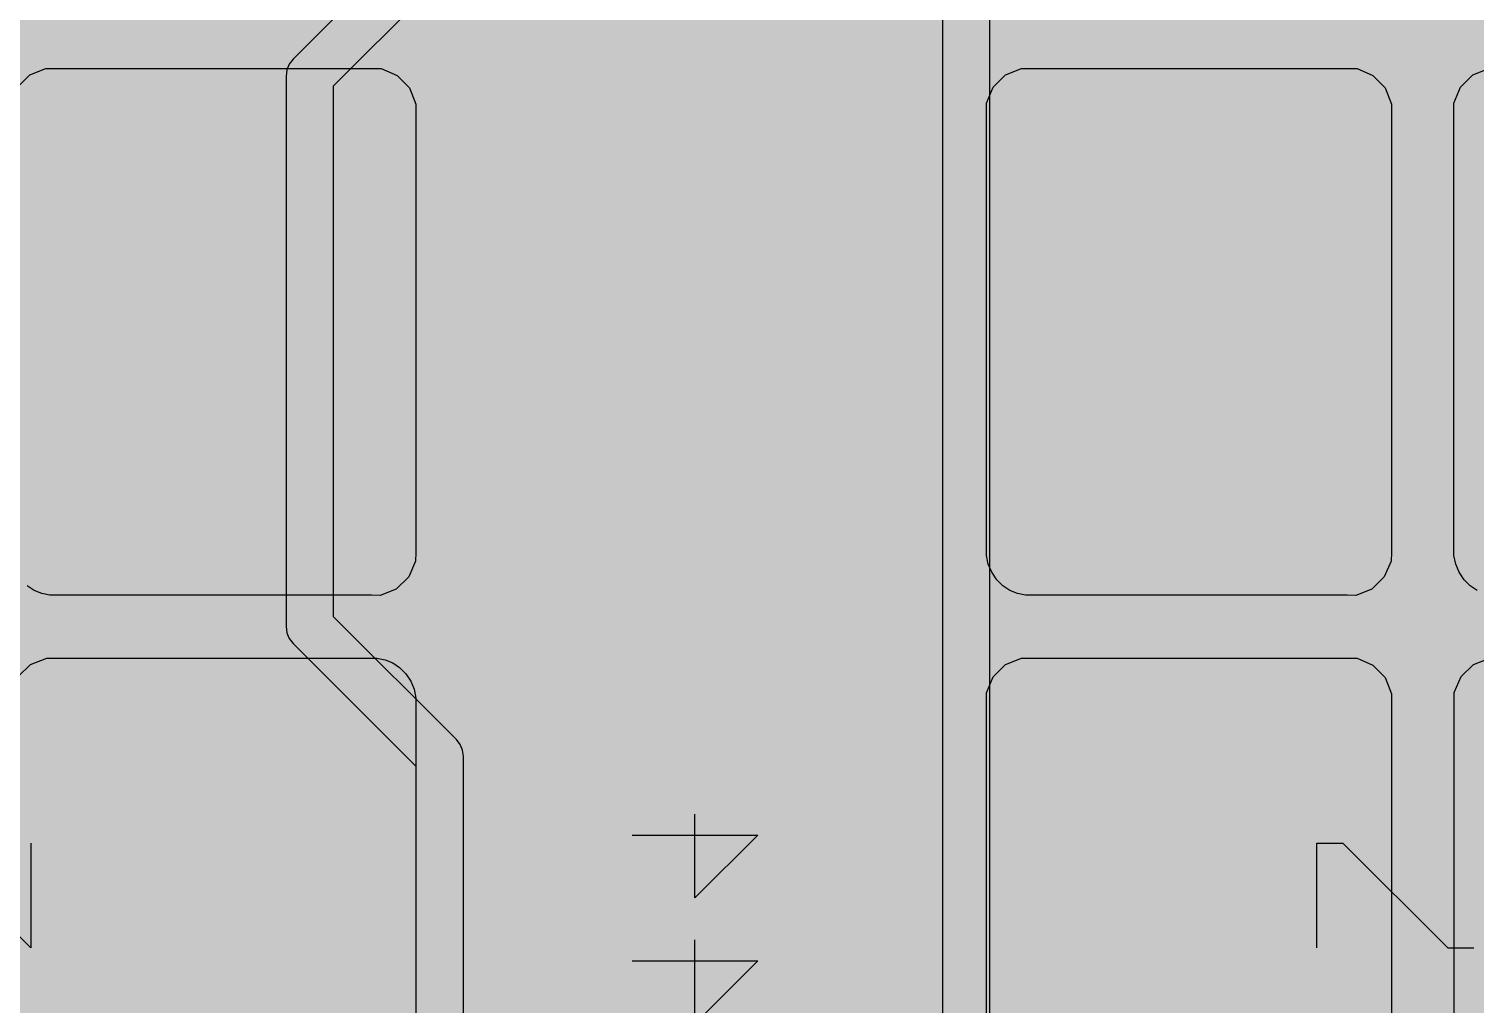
# Model space of a CAD drawing. Header units: millimetres. Extents: x 0.11 to 5.67, y 0.55 to 4.24.
# Drawn here: x 1.4985 to 1.8607, y 3.4518 to 3.6959 of the extents above; entities that cross this region are included whole.
import ezdxf

# ---------------------------------------------------------------- set-up
doc = ezdxf.new("R2010")
doc.units = ezdxf.units.MM
doc.header["$MEASUREMENT"] = 0
for name, color, linetype in [('BottomLayer', 5, 'Continuous'), ('BottomOverlay', 54, 'Continuous'), ('BottomPaste', 16, 'Continuous'), ('BottomSolder', 6, 'Continuous'), ('InternalPlane1', 76, 'Continuous'), ('InternalPlane2', 16, 'Continuous'), ('Mechanical1', 6, 'Continuous'), ('Mechanical3', 76, 'Continuous'), ('MultiLayer', 9, 'Continuous'), ('TopLayer', 1, 'Continuous'), ('TopPaste', 8, 'Continuous'), ('TopSolder', 216, 'Continuous'), ('ViaHoleLayer', 16, 'Continuous')]:
    doc.layers.add(name, color=color, linetype=linetype)

# ---------------------------------------------------------------- blocks, each defined once
blk = doc.blocks.new('D_PAK_TO_252AA__49')
at = {"layer": 'Mechanical1', "const_width": 0.00197}
blk.add_lwpolyline([(-0.23031, 0.1437), (0.23031, 0.1437)], dxfattribs=at)
at = {"layer": 'Mechanical3'}
for p, q in [((-0.00168, 0.02656), (0.02456, 0.02656)), ((0.02456, 0.02656), (0.02456, 0.02)), ((0.02456, 0.02), (-0.00168, -0.00624)), ((-0.00168, -0.00624), (-0.00168, -0.0128))]:
    blk.add_line(p, q, dxfattribs=at)
at = {"layer": 'TopLayer', "const_width": 0.01093}
blk.add_lwpolyline([(0.20212, 0.09833, 1), (0.21304, 0.09833, 1)], format="xyb", close=True, dxfattribs=at)
at = {"layer": 'TopLayer'}
for points in [[(-0.0501, -0.10925), (0.20758, -0.10925), (-0.0501, 0.10925), (0.20758, 0.10925)], [(-0.06102, -0.09833), (0.2185, -0.09833), (-0.06102, 0.09833), (0.2185, 0.09833)]]:
    blk.add_solid(points, dxfattribs=at)
at = {"layer": 'TopPaste'}
for p, q in [((-0.04993, 0.10925), (0.06, 0.10925)), ((0.06, 0.10925), (0.06216, 0.10925)), ((0.06216, 0.10925), (0.06615, 0.1076)), ((0.09232, 0.10797), (0.09438, 0.10882)), ((0.09438, 0.10882), (0.09656, 0.10925)), ((0.09656, 0.10925), (0.09767, 0.10925)), ((0.09767, 0.10925), (0.09767, 0.10925)), ((0.09767, 0.10925), (0.2076, 0.10925)), ((0.2076, 0.10925), (0.20976, 0.10925)), ((0.20976, 0.10925), (0.21375, 0.1076)), ((0.06615, 0.1076), (0.06921, 0.10454)), ((0.08778, 0.10347), (0.08895, 0.1052)), ((0.08895, 0.1052), (0.08968, 0.10594)), ((0.08968, 0.10594), (0.08969, 0.10594)), ((0.08969, 0.10594), (0.09047, 0.10673)), ((0.09047, 0.10673), (0.09232, 0.10797)), ((0.21375, 0.1076), (0.21681, 0.10454)), ((0.06921, 0.10454), (0.07086, 0.10055)), ((0.08658, 0.09948), (0.08698, 0.10153)), ((0.08698, 0.10153), (0.08778, 0.10347)), ((0.21681, 0.10454), (0.21846, 0.10055)), ((0.07086, 0.10055), (0.07086, 0.09839)), ((0.07086, 0.09839), (0.07086, 0.09839)), ((0.07086, 0.09839), (0.07086, 0.01866)), ((0.08657, 0.01898), (0.08658, 0.09844)), ((0.08658, 0.09844), (0.08658, 0.09948)), ((0.21846, 0.10055), (0.21846, 0.09839)), ((0.21846, 0.09839), (0.21847, 0.09839)), ((0.21847, 0.09839), (0.21847, 0.01866)), ((0.07086, 0.01866), (0.07083, 0.01648)), ((0.08654, 0.0168), (0.08657, 0.01898)), ((0.08657, 0.01898), (0.08657, 0.01898)), ((0.21847, 0.01866), (0.21843, 0.01648)), ((0.07083, 0.01648), (0.06911, 0.01249)), ((0.08814, 0.01276), (0.08654, 0.0168)), ((0.21843, 0.01648), (0.21671, 0.01249)), ((0.06911, 0.01249), (0.06598, 0.00945)), ((0.09116, 0.00964), (0.08814, 0.01276)), ((0.21671, 0.01249), (0.21359, 0.00945)), ((0.05976, 0.00788), (-0.05028, 0.00788)), ((0.06194, 0.00784), (0.05976, 0.00788)), ((0.05976, 0.00788), (0.05976, 0.00788)), ((0.06598, 0.00945), (0.06194, 0.00784)), ((0.09515, 0.00791), (0.09116, 0.00964)), ((0.09732, 0.00788), (0.09515, 0.00791)), ((0.20736, 0.00788), (0.09732, 0.00788)), ((0.20954, 0.00784), (0.20736, 0.00788)), ((0.20736, 0.00788), (0.20736, 0.00788)), ((0.21359, 0.00945), (0.20954, 0.00784)), ((-0.04996, -0.00784), (0.06008, -0.00784)), ((0.06008, -0.00784), (0.06225, -0.00787)), ((0.06225, -0.00787), (0.06624, -0.0096)), ((0.06624, -0.0096), (0.06926, -0.01272)), ((0.08969, -0.01111), (0.09047, -0.01033)), ((0.09047, -0.01033), (0.09232, -0.00909)), ((0.09232, -0.00909), (0.09438, -0.00824)), ((0.09438, -0.00824), (0.09656, -0.00781)), ((0.09656, -0.00781), (0.09767, -0.00781)), ((0.09767, -0.00781), (0.09767, -0.0078)), ((0.09767, -0.0078), (0.2076, -0.0078)), ((0.2076, -0.0078), (0.20976, -0.0078)), ((0.20976, -0.0078), (0.21375, -0.00946)), ((0.21375, -0.00946), (0.21681, -0.01251)), ((0.06926, -0.01272), (0.07086, -0.01676)), ((0.08778, -0.01359), (0.08895, -0.01185)), ((0.08895, -0.01185), (0.08968, -0.01111)), ((0.08968, -0.01111), (0.08969, -0.01111)), ((0.21681, -0.01251), (0.21846, -0.01651))]:
    blk.add_line(p, q, dxfattribs=at)
at = {"layer": 'TopSolder', "const_width": 0.01289}
blk.add_lwpolyline([(0.20113, 0.09833, 1), (0.21403, 0.09833, 1)], format="xyb", close=True, dxfattribs=at)
at = {"layer": 'TopSolder'}
for points in [[(-0.0501, -0.11122), (0.20758, -0.11122), (-0.0501, 0.11122), (0.20758, 0.11122)], [(-0.06299, -0.09833), (0.22047, -0.09833), (-0.06299, 0.09833), (0.22047, 0.09833)]]:
    blk.add_solid(points, dxfattribs=at)
blk = doc.blocks.new('D_PAK_TO_252AA__54')
at = {"layer": 'Mechanical1', "const_width": 0.00197}
blk.add_lwpolyline([(-0.23031, -0.1437), (0.23031, -0.1437)], dxfattribs=at)
at = {"layer": 'Mechanical3'}
for p, q in [((-0.00168, -0.0128), (0.02456, 0.01344)), ((0.02456, -0.0128), (-0.00168, -0.0128))]:
    blk.add_line(p, q, dxfattribs=at)
at = {"layer": 'TopLayer', "const_width": 0.01093}
blk.add_lwpolyline([(0.20212, -0.09833, 1), (0.21304, -0.09833, 1)], format="xyb", close=True, dxfattribs=at)
at = {"layer": 'TopLayer'}
for points in [[(-0.0501, -0.10925), (0.20758, -0.10925), (-0.0501, 0.10925), (0.20758, 0.10925)], [(-0.06102, -0.09833), (0.2185, -0.09833), (-0.06102, 0.09833), (0.2185, 0.09833)]]:
    blk.add_solid(points, dxfattribs=at)
at = {"layer": 'TopPaste'}
for p, q in [((0.06624, -0.0096), (0.06926, -0.01272)), ((0.21375, -0.00946), (0.21681, -0.01251)), ((0.06926, -0.01272), (0.07086, -0.01676)), ((0.08698, -0.01552), (0.08778, -0.01359)), ((0.08778, -0.01359), (0.08895, -0.01185)), ((0.21681, -0.01251), (0.21846, -0.01651)), ((0.07086, -0.01676), (0.07083, -0.01894)), ((0.08658, -0.01757), (0.08698, -0.01552)), ((0.08658, -0.01862), (0.08658, -0.01757)), ((0.21846, -0.01651), (0.21846, -0.01867)), ((0.07083, -0.01894), (0.07083, -0.01894)), ((0.07083, -0.01894), (0.07083, -0.0984)), ((0.08657, -0.09808), (0.08658, -0.01862)), ((0.21846, -0.01867), (0.21847, -0.01867)), ((0.21847, -0.01867), (0.21847, -0.09839)), ((0.07083, -0.09944), (0.07042, -0.10149)), ((0.07083, -0.0984), (0.07083, -0.09944)), ((0.08654, -0.10025), (0.08657, -0.09808)), ((0.08814, -0.1043), (0.08654, -0.10025)), ((0.08657, -0.09808), (0.08657, -0.09808)), ((0.21843, -0.10057), (0.21671, -0.10457)), ((0.21847, -0.09839), (0.21843, -0.10057)), ((0.06962, -0.10343), (0.06846, -0.10516)), ((0.07042, -0.10149), (0.06962, -0.10343)), ((0.09116, -0.10742), (0.08814, -0.1043)), ((0.21671, -0.10457), (0.21359, -0.10761)), ((0.06508, -0.10793), (0.06303, -0.10878)), ((0.06693, -0.10669), (0.06508, -0.10793)), ((0.06772, -0.10591), (0.06693, -0.10669)), ((0.06846, -0.10516), (0.06772, -0.1059)), ((0.06772, -0.1059), (0.06772, -0.10591)), ((0.09515, -0.10915), (0.09116, -0.10742)), ((0.21359, -0.10761), (0.20954, -0.10921)), ((0.05973, -0.10921), (-0.0502, -0.10921)), ((0.06085, -0.10921), (0.05973, -0.10921)), ((0.05973, -0.10921), (0.05973, -0.10921)), ((0.06303, -0.10878), (0.06085, -0.10921)), ((0.09732, -0.10918), (0.09515, -0.10915)), ((0.20736, -0.10918), (0.09732, -0.10918)), ((0.20954, -0.10921), (0.20736, -0.10918)), ((0.20736, -0.10918), (0.20736, -0.10918))]:
    blk.add_line(p, q, dxfattribs=at)
at = {"layer": 'TopSolder', "const_width": 0.01289}
blk.add_lwpolyline([(0.20113, -0.09833, 1), (0.21403, -0.09833, 1)], format="xyb", close=True, dxfattribs=at)
at = {"layer": 'TopSolder'}
for points in [[(-0.0501, -0.11122), (0.20758, -0.11122), (-0.0501, 0.11122), (0.20758, 0.11122)], [(-0.06299, -0.09833), (0.22047, -0.09833), (-0.06299, 0.09833), (0.22047, 0.09833)]]:
    blk.add_solid(points, dxfattribs=at)
blk = doc.blocks.new('R2512_B_132')
at = {"layer": 'BottomLayer'}
for points in [[(-0.14075, -0.06594), (-0.06988, -0.06594), (-0.14075, 0.06791), (-0.06988, 0.06791)], [(0.06398, -0.06594), (0.13484, -0.06594), (0.06398, 0.06791), (0.13484, 0.06791)]]:
    blk.add_solid(points, dxfattribs=at)
at = {"layer": 'BottomOverlay', "const_width": 0.00787}
for points in [[(-0.15256, 0.07972), (0.14665, 0.07972)], [(0.14665, 0.07972), (0.14665, -0.07776)], [(-0.15256, -0.07776), (0.14665, -0.07776)]]:
    blk.add_lwpolyline(points, dxfattribs=at)
at = {"layer": 'BottomOverlay', "const_width": 0.00394}
for points in [[(0.14469, 0.07972, 1), (0.14862, 0.07972, 1)], [(0.14469, 0.07972, 1), (0.14862, 0.07972, 1)], [(0.14469, -0.07776, 1), (0.14862, -0.07776, 1)], [(0.14469, -0.07776, 1), (0.14862, -0.07776, 1)]]:
    blk.add_lwpolyline(points, format="xyb", close=True, dxfattribs=at)
at = {"layer": 'BottomPaste'}
for points in [[(-0.14075, -0.06594), (-0.06988, -0.06594), (-0.14075, 0.06791), (-0.06988, 0.06791)], [(0.06398, -0.06594), (0.13484, -0.06594), (0.06398, 0.06791), (0.13484, 0.06791)]]:
    blk.add_solid(points, dxfattribs=at)
at = {"layer": 'BottomSolder'}
for points in [[(-0.14272, -0.06791), (-0.06791, -0.06791), (-0.14272, 0.06988), (-0.06791, 0.06988)], [(0.06201, -0.06791), (0.13681, -0.06791), (0.06201, 0.06988), (0.13681, 0.06988)]]:
    blk.add_solid(points, dxfattribs=at)
at = {"layer": 'Mechanical3'}
for p, q in [((-0.08761, 0.00984), (-0.08761, -0.02164)), ((-0.05613, 0.00984), (-0.05613, -0.02164)), ((-0.08761, -0.02164), (-0.10336, -0.0059)), ((-0.10336, -0.0059), (-0.08237, -0.0059)), ((-0.05613, -0.02164), (-0.07187, -0.0059)), ((-0.07187, -0.0059), (-0.05088, -0.0059))]:
    blk.add_line(p, q, dxfattribs=at)

msp = doc.modelspace()

# ---------------------------------------------------------------- linework, layer by layer
at = {"layer": 'BottomLayer', "const_width": 0.00787}
for points in [[(1.53668, 3.65618), (1.5374, 3.72067)], [(1.55427, 3.64464), (1.55512, 3.72047)], [(1.76772, 3.5689), (1.76772, 3.70866)], [(1.78543, 3.65237), (1.78543, 3.70866)], [(1.43504, 3.69979), (1.53717, 3.69979)], [(1.55489, 3.69979), (1.76772, 3.69979)], [(1.78543, 3.69979), (1.89924, 3.69979)], [(1.43504, 3.69192), (1.53708, 3.69192)], [(1.5548, 3.69192), (1.76772, 3.69192)], [(1.78543, 3.69192), (1.89915, 3.69192)], [(1.43504, 3.68405), (1.53699, 3.68405)], [(1.55471, 3.68405), (1.76772, 3.68405)], [(1.78543, 3.68405), (1.89907, 3.68405)], [(1.43504, 3.67617), (1.53691, 3.67617)], [(1.55462, 3.67617), (1.76772, 3.67617)], [(1.78543, 3.67617), (1.89898, 3.67617)], [(1.43504, 3.6683), (1.53682, 3.6683)], [(1.55454, 3.6683), (1.76772, 3.6683)], [(1.78543, 3.6683), (1.89889, 3.6683)], [(1.43504, 3.66042), (1.53673, 3.66042)], [(1.55445, 3.66042), (1.76772, 3.66042)], [(1.78543, 3.66042), (1.8988, 3.66042)], [(1.50007, 3.65255), (1.51902, 3.65255)], [(1.55436, 3.65255), (1.76772, 3.65255)], [(1.8145, 3.65255), (1.83392, 3.65255)], [(1.86273, 3.65255), (1.88018, 3.65255)], [(1.50799, 3.64468), (1.51111, 3.64468)], [(1.55427, 3.64468), (1.76772, 3.64468)], [(1.82197, 3.64468), (1.82645, 3.64468)], [(1.55758, 3.6368), (1.76772, 3.6368)], [(1.55819, 3.62893), (1.76772, 3.62893)], [(1.5563, 3.62105), (1.76772, 3.62105)], [(1.55348, 3.57396), (1.55396, 3.61669)], [(1.55392, 3.61318), (1.76772, 3.61318)], [(1.55383, 3.60531), (1.76772, 3.60531)], [(1.55374, 3.59743), (1.76772, 3.59743)], [(1.55366, 3.58956), (1.76772, 3.58956)], [(1.55357, 3.58168), (1.76772, 3.58168)], [(1.55359, 3.57381), (1.76772, 3.57381)], [(1.71358, 3.51476), (1.76772, 3.5689)], [(1.55733, 3.56594), (1.76476, 3.56594)], [(1.55825, 3.55806), (1.75688, 3.55806)], [(1.55668, 3.55019), (1.74901, 3.55019)], [(1.72611, 3.50224), (1.7757, 3.55183)], [(1.50577, 3.54231), (1.51332, 3.54231)], [(1.5534, 3.54404), (1.58268, 3.51476)], [(1.55513, 3.54231), (1.74113, 3.54231)], [(1.76619, 3.54231), (1.78118, 3.54231)], [(1.81902, 3.54231), (1.82941, 3.54231)], [(1.49342, 3.53444), (1.52568, 3.53444)], [(1.54087, 3.53151), (1.57015, 3.50224)], [(1.563, 3.53444), (1.73326, 3.53444)], [(1.75831, 3.53444), (1.79515, 3.53444)], [(1.80505, 3.53444), (1.84338, 3.53444)], [(1.85328, 3.53444), (1.88964, 3.53444)], [(1.40398, 3.52657), (1.54582, 3.52657)], [(1.57087, 3.52657), (1.72538, 3.52657)], [(1.75044, 3.52657), (1.91984, 3.52657)], [(1.39611, 3.51869), (1.55369, 3.51869)], [(1.57875, 3.51869), (1.71751, 3.51869)], [(1.74257, 3.51869), (1.92771, 3.51869)], [(1.58268, 3.51476), (1.71358, 3.51476)], [(1.50278, 3.51082), (1.51632, 3.51082)], [(1.54904, 3.51082), (1.56157, 3.51082)], [(1.73469, 3.51082), (1.78316, 3.51082)], [(1.81703, 3.51082), (1.83139, 3.51082)], [(1.55538, 3.50294), (1.56944, 3.50294)], [(1.72682, 3.50294), (1.77714, 3.50294)], [(1.55796, 3.49507), (1.77474, 3.49507)], [(1.57972, 3.48327), (1.5935, 3.49705)], [(1.58268, 3.49705), (1.71358, 3.49705)], [(1.59153, 3.49507), (1.74017, 3.49507)], [(1.5935, 3.49705), (1.71358, 3.49705)], [(1.71941, 3.49803), (1.7372, 3.49803)], [(1.7372, 3.49803), (1.75098, 3.48425)], [(1.55796, 3.4872), (1.7749, 3.4872)], [(1.58365, 3.4872), (1.74804, 3.4872)], [(1.75098, 3.42224), (1.75098, 3.48425)], [(1.57972, 3.39272), (1.57972, 3.48327)], [(1.55537, 3.47932), (1.77766, 3.47932)], [(1.57972, 3.47932), (1.75098, 3.47932)], [(1.82253, 3.47932), (1.82589, 3.47932)], [(1.50276, 3.47145), (1.51634, 3.47145)], [(1.54902, 3.47145), (1.78437, 3.47145)], [(1.57972, 3.47145), (1.75098, 3.47145)], [(1.81583, 3.47145), (1.8326, 3.47145)], [(1.86406, 3.47145), (1.87886, 3.47145)], [(0.72047, 3.46357), (2.58662, 3.46357)], [(1.57972, 3.46357), (1.75098, 3.46357)], [(0.72047, 3.4557), (2.58723, 3.4557)], [(1.57972, 3.4557), (1.75098, 3.4557)], [(0.72047, 3.44783), (2.58936, 3.44783)], [(1.57972, 3.44783), (1.75098, 3.44783)]]:
    msp.add_lwpolyline(points, dxfattribs=at)
at = {"layer": 'BottomLayer'}
for points, const_width in [([(1.5352, 3.69979, 1), (1.53914, 3.69979, 1)], 0.00394), ([(1.55292, 3.69979, 1), (1.55686, 3.69979, 1)], 0.00394), ([(1.76575, 3.69979, 1), (1.76968, 3.69979, 1)], 0.00394), ([(1.78346, 3.69979, 1), (1.7874, 3.69979, 1)], 0.00394), ([(1.53511, 3.69192, 1), (1.53905, 3.69192, 1)], 0.00394), ([(1.55283, 3.69192, 1), (1.55677, 3.69192, 1)], 0.00394), ([(1.76575, 3.69192, 1), (1.76968, 3.69192, 1)], 0.00394), ([(1.78346, 3.69192, 1), (1.7874, 3.69192, 1)], 0.00394), ([(1.53503, 3.68405, 1), (1.53896, 3.68405, 1)], 0.00394), ([(1.55274, 3.68405, 1), (1.55668, 3.68405, 1)], 0.00394), ([(1.76575, 3.68405, 1), (1.76968, 3.68405, 1)], 0.00394), ([(1.78346, 3.68405, 1), (1.7874, 3.68405, 1)], 0.00394), ([(1.53494, 3.67617, 1), (1.53887, 3.67617, 1)], 0.00394), ([(1.55265, 3.67617, 1), (1.55659, 3.67617, 1)], 0.00394), ([(1.76575, 3.67617, 1), (1.76968, 3.67617, 1)], 0.00394), ([(1.78346, 3.67617, 1), (1.7874, 3.67617, 1)], 0.00394), ([(1.53485, 3.6683, 1), (1.53879, 3.6683, 1)], 0.00394), ([(1.55257, 3.6683, 1), (1.5565, 3.6683, 1)], 0.00394), ([(1.76575, 3.6683, 1), (1.76968, 3.6683, 1)], 0.00394), ([(1.78346, 3.6683, 1), (1.7874, 3.6683, 1)], 0.00394), ([(1.53476, 3.66042, 1), (1.5387, 3.66042, 1)], 0.00394), ([(1.55248, 3.66042, 1), (1.55642, 3.66042, 1)], 0.00394), ([(1.76575, 3.66042, 1), (1.76968, 3.66042, 1)], 0.00394), ([(1.78346, 3.66042, 1), (1.7874, 3.66042, 1)], 0.00394), ([(1.53471, 3.65618, 1), (1.53865, 3.65618, 1)], 0.00394), ([(1.53471, 3.65618, 1), (1.53865, 3.65618, 1)], 0.00394), ([(1.4981, 3.65255, 1), (1.50204, 3.65255, 1)], 0.00394), ([(1.51706, 3.65255, 1), (1.52099, 3.65255, 1)], 0.00394), ([(1.55239, 3.65255, 1), (1.55633, 3.65255, 1)], 0.00394), ([(1.76575, 3.65255, 1), (1.76968, 3.65255, 1)], 0.00394), ([(1.78346, 3.65237, 1), (1.7874, 3.65237, 1)], 0.00394), ([(1.78346, 3.65237, 1), (1.7874, 3.65237, 1)], 0.00394), ([(1.81253, 3.65255, 1), (1.81647, 3.65255, 1)], 0.00394), ([(1.83196, 3.65255, 1), (1.83589, 3.65255, 1)], 0.00394), ([(1.86076, 3.65255, 1), (1.8647, 3.65255, 1)], 0.00394), ([(1.50602, 3.64468, 1), (1.50996, 3.64468, 1)], 0.00394), ([(1.50914, 3.64468, 1), (1.51308, 3.64468, 1)], 0.00394), ([(1.5523, 3.64468, 1), (1.55624, 3.64468, 1)], 0.00394), ([(1.5523, 3.64464, 1), (1.55624, 3.64464, 1)], 0.00394), ([(1.5523, 3.64464, 1), (1.55624, 3.64464, 1)], 0.00394), ([(1.76575, 3.64468, 1), (1.76968, 3.64468, 1)], 0.00394), ([(1.82001, 3.64468, 1), (1.82394, 3.64468, 1)], 0.00394), ([(1.82448, 3.64468, 1), (1.82842, 3.64468, 1)], 0.00394), ([(1.50758, 3.64185, 1), (1.51152, 3.64185, 1)], 0.00394), ([(1.50758, 3.64185, 1), (1.51152, 3.64185, 1)], 0.00394), ([(1.82224, 3.63996, 1), (1.82618, 3.63996, 1)], 0.00394), ([(1.82224, 3.63996, 1), (1.82618, 3.63996, 1)], 0.00394), ([(1.52677, 3.63091, 1), (1.53858, 3.63091, 1)], 0.01181), ([(1.55561, 3.6368, 1), (1.55955, 3.6368, 1)], 0.00394), ([(1.76575, 3.6368, 1), (1.76968, 3.6368, 1)], 0.00394), ([(1.79419, 3.6314, 1), (1.806, 3.6314, 1)], 0.01181), ([(1.84242, 3.6314, 1), (1.85423, 3.6314, 1)], 0.01181), ([(1.5563, 3.63091, 1), (1.56024, 3.63091, 1)], 0.00394), ([(1.5563, 3.63091, 1), (1.56024, 3.63091, 1)], 0.00394), ([(1.55622, 3.62893, 1), (1.56016, 3.62893, 1)], 0.00394), ([(1.76575, 3.62893, 1), (1.76968, 3.62893, 1)], 0.00394), ([(1.55433, 3.62105, 1), (1.55826, 3.62105, 1)], 0.00394), ([(1.76575, 3.62105, 1), (1.76968, 3.62105, 1)], 0.00394), ([(1.55199, 3.61669, 1), (1.55593, 3.61669, 1)], 0.00394), ([(1.55199, 3.61669, 1), (1.55593, 3.61669, 1)], 0.00394), ([(1.55195, 3.61318, 1), (1.55589, 3.61318, 1)], 0.00394), ([(1.76575, 3.61318, 1), (1.76968, 3.61318, 1)], 0.00394), ([(1.55186, 3.60531, 1), (1.5558, 3.60531, 1)], 0.00394), ([(1.61614, 3.58957, 1), (1.63583, 3.58957, 1)], 0.01969), ([(1.76575, 3.60531, 1), (1.76968, 3.60531, 1)], 0.00394), ([(1.55177, 3.59743, 1), (1.55571, 3.59743, 1)], 0.00394), ([(1.76575, 3.59743, 1), (1.76968, 3.59743, 1)], 0.00394), ([(1.55169, 3.58956, 1), (1.55562, 3.58956, 1)], 0.00394), ([(1.76575, 3.58956, 1), (1.76968, 3.58956, 1)], 0.00394), ([(1.66043, 3.5689, 1), (1.68012, 3.5689, 1)], 0.01969), ([(1.5516, 3.58168, 1), (1.55554, 3.58168, 1)], 0.00394), ([(1.76575, 3.58168, 1), (1.76968, 3.58168, 1)], 0.00394), ([(1.55151, 3.57396, 1), (1.55545, 3.57396, 1)], 0.00394), ([(1.55151, 3.57396, 1), (1.55545, 3.57396, 1)], 0.00394), ([(1.55162, 3.57381, 1), (1.55555, 3.57381, 1)], 0.00394), ([(1.76575, 3.57381, 1), (1.76968, 3.57381, 1)], 0.00394), ([(1.76575, 3.5689, 1), (1.76968, 3.5689, 1)], 0.00394), ([(1.76575, 3.5689, 1), (1.76968, 3.5689, 1)], 0.00394), ([(1.52677, 3.55906, 1), (1.53858, 3.55906, 1)], 0.01181), ([(1.55536, 3.56594, 1), (1.55929, 3.56594, 1)], 0.00394), ([(1.76279, 3.56594, 1), (1.76672, 3.56594, 1)], 0.00394), ([(1.79419, 3.55955, 1), (1.806, 3.55955, 1)], 0.01181), ([(1.84242, 3.55955, 1), (1.85423, 3.55955, 1)], 0.01181), ([(1.61614, 3.54626, 1), (1.63583, 3.54626, 1)], 0.01969), ([(1.55628, 3.55806, 1), (1.56022, 3.55806, 1)], 0.00394), ([(1.5563, 3.55906, 1), (1.56024, 3.55906, 1)], 0.00394), ([(1.5563, 3.55906, 1), (1.56024, 3.55906, 1)], 0.00394), ([(1.75491, 3.55806, 1), (1.75885, 3.55806, 1)], 0.00394), ([(1.55471, 3.55019, 1), (1.55865, 3.55019, 1)], 0.00394), ([(1.74704, 3.55019, 1), (1.75098, 3.55019, 1)], 0.00394), ([(1.77373, 3.55183, 1), (1.77767, 3.55183, 1)], 0.00394), ([(1.77373, 3.55183, 1), (1.77767, 3.55183, 1)], 0.00394), ([(1.82224, 3.55098, 1), (1.82618, 3.55098, 1)], 0.00394), ([(1.82224, 3.55098, 1), (1.82618, 3.55098, 1)], 0.00394), ([(1.50758, 3.54811, 1), (1.51152, 3.54811, 1)], 0.00394), ([(1.50758, 3.54811, 1), (1.51152, 3.54811, 1)], 0.00394), ([(1.5038, 3.54231, 1), (1.50774, 3.54231, 1)], 0.00394), ([(1.51135, 3.54231, 1), (1.51529, 3.54231, 1)], 0.00394), ([(1.55143, 3.54404, 1), (1.55537, 3.54404, 1)], 0.00394), ([(1.55143, 3.54404, 1), (1.55537, 3.54404, 1)], 0.00394), ([(1.55316, 3.54231, 1), (1.5571, 3.54231, 1)], 0.00394), ([(1.73916, 3.54231, 1), (1.7431, 3.54231, 1)], 0.00394), ([(1.76422, 3.54231, 1), (1.76816, 3.54231, 1)], 0.00394), ([(1.77921, 3.54231, 1), (1.78315, 3.54231, 1)], 0.00394), ([(1.81705, 3.54231, 1), (1.82099, 3.54231, 1)], 0.00394), ([(1.82744, 3.54231, 1), (1.83138, 3.54231, 1)], 0.00394), ([(1.52371, 3.53444, 1), (1.52765, 3.53444, 1)], 0.00394), ([(1.53671, 3.53418, 1), (1.54065, 3.53418, 1)], 0.00394), ([(1.53671, 3.53418, 1), (1.54065, 3.53418, 1)], 0.00394), ([(1.53671, 3.53418, 1), (1.54065, 3.53418, 1)], 0.00394), ([(1.5389, 3.53151, 1), (1.54284, 3.53151, 1)], 0.00394), ([(1.5389, 3.53151, 1), (1.54284, 3.53151, 1)], 0.00394), ([(1.5389, 3.53151, 1), (1.54284, 3.53151, 1)], 0.00394), ([(1.56103, 3.53444, 1), (1.56497, 3.53444, 1)], 0.00394), ([(1.73129, 3.53444, 1), (1.73523, 3.53444, 1)], 0.00394), ([(1.75635, 3.53444, 1), (1.76028, 3.53444, 1)], 0.00394), ([(1.79318, 3.53444, 1), (1.79712, 3.53444, 1)], 0.00394), ([(1.80308, 3.53444, 1), (1.80702, 3.53444, 1)], 0.00394), ([(1.84141, 3.53444, 1), (1.84535, 3.53444, 1)], 0.00394), ([(1.85131, 3.53444, 1), (1.85525, 3.53444, 1)], 0.00394), ([(1.54385, 3.52657, 1), (1.54779, 3.52657, 1)], 0.00394), ([(1.56891, 3.52657, 1), (1.57284, 3.52657, 1)], 0.00394), ([(1.72342, 3.52657, 1), (1.72735, 3.52657, 1)], 0.00394), ([(1.74847, 3.52657, 1), (1.75241, 3.52657, 1)], 0.00394), ([(1.55173, 3.51869, 1), (1.55566, 3.51869, 1)], 0.00394), ([(1.57678, 3.51869, 1), (1.58072, 3.51869, 1)], 0.00394), ([(1.71554, 3.51869, 1), (1.71948, 3.51869, 1)], 0.00394), ([(1.7406, 3.51869, 1), (1.74453, 3.51869, 1)], 0.00394), ([(1.58071, 3.51476, 1), (1.58465, 3.51476, 1)], 0.00394), ([(1.58071, 3.51476, 1), (1.58465, 3.51476, 1)], 0.00394), ([(1.71161, 3.51476, 1), (1.71555, 3.51476, 1)], 0.00394), ([(1.71161, 3.51476, 1), (1.71555, 3.51476, 1)], 0.00394), ([(1.50081, 3.51082, 1), (1.50475, 3.51082, 1)], 0.00394), ([(1.51435, 3.51082, 1), (1.51828, 3.51082, 1)], 0.00394), ([(1.54707, 3.51082, 1), (1.55101, 3.51082, 1)], 0.00394), ([(1.5596, 3.51082, 1), (1.56354, 3.51082, 1)], 0.00394), ([(1.73272, 3.51082, 1), (1.73666, 3.51082, 1)], 0.00394), ([(1.78119, 3.51082, 1), (1.78513, 3.51082, 1)], 0.00394), ([(1.81507, 3.51082, 1), (1.819, 3.51082, 1)], 0.00394), ([(1.82942, 3.51082, 1), (1.83336, 3.51082, 1)], 0.00394), ([(1.55342, 3.50294, 1), (1.55735, 3.50294, 1)], 0.00394), ([(1.56747, 3.50294, 1), (1.57141, 3.50294, 1)], 0.00394), ([(1.56818, 3.50224, 1), (1.57212, 3.50224, 1)], 0.00394), ([(1.56818, 3.50224, 1), (1.57212, 3.50224, 1)], 0.00394), ([(1.56818, 3.50224, 1), (1.57212, 3.50224, 1)], 0.00394), ([(1.72414, 3.50224, 1), (1.72808, 3.50224, 1)], 0.00394), ([(1.72414, 3.50224, 1), (1.72808, 3.50224, 1)], 0.00394), ([(1.72414, 3.50224, 1), (1.72808, 3.50224, 1)], 0.00394), ([(1.72485, 3.50294, 1), (1.72879, 3.50294, 1)], 0.00394), ([(1.77517, 3.50294, 1), (1.77911, 3.50294, 1)], 0.00394), ([(1.50758, 3.50209, 1), (1.51152, 3.50209, 1)], 0.00394), ([(1.50758, 3.50209, 1), (1.51152, 3.50209, 1)], 0.00394), ([(1.52677, 3.49114, 1), (1.53858, 3.49114, 1)], 0.01181), ([(1.79419, 3.49163, 1), (1.806, 3.49163, 1)], 0.01181), ([(1.82224, 3.5002, 1), (1.82618, 3.5002, 1)], 0.00394), ([(1.82224, 3.5002, 1), (1.82618, 3.5002, 1)], 0.00394), ([(1.84242, 3.49163, 1), (1.85423, 3.49163, 1)], 0.01181), ([(1.556, 3.49507, 1), (1.55993, 3.49507, 1)], 0.00394), ([(1.58071, 3.49705, 1), (1.58465, 3.49705, 1)], 0.00394), ([(1.58071, 3.49705, 1), (1.58465, 3.49705, 1)], 0.00394), ([(1.58071, 3.49705, 1), (1.58465, 3.49705, 1)], 0.00394), ([(1.58956, 3.49507, 1), (1.5935, 3.49507, 1)], 0.00394), ([(1.59154, 3.49705, 1), (1.59547, 3.49705, 1)], 0.00394), ([(1.59154, 3.49705, 1), (1.59547, 3.49705, 1)], 0.00394), ([(1.71161, 3.49705, 1), (1.71555, 3.49705, 1)], 0.00394), ([(1.71161, 3.49705, 1), (1.71555, 3.49705, 1)], 0.00394), ([(1.71161, 3.49705, 1), (1.71555, 3.49705, 1)], 0.00394), ([(1.71161, 3.49705, 1), (1.71555, 3.49705, 1)], 0.00394), ([(1.71161, 3.49705, 1), (1.71555, 3.49705, 1)], 0.00394), ([(1.71161, 3.49705, 1), (1.71555, 3.49705, 1)], 0.00394), ([(1.71744, 3.49803, 1), (1.72137, 3.49803, 1)], 0.00394), ([(1.71744, 3.49803, 1), (1.72137, 3.49803, 1)], 0.00394), ([(1.71744, 3.49803, 1), (1.72137, 3.49803, 1)], 0.00394), ([(1.73524, 3.49803, 1), (1.73917, 3.49803, 1)], 0.00394), ([(1.73524, 3.49803, 1), (1.73917, 3.49803, 1)], 0.00394), ([(1.7382, 3.49507, 1), (1.74213, 3.49507, 1)], 0.00394), ([(1.77277, 3.49507, 1), (1.77671, 3.49507, 1)], 0.00394), ([(1.5563, 3.49114, 1), (1.56024, 3.49114, 1)], 0.00394), ([(1.5563, 3.49114, 1), (1.56024, 3.49114, 1)], 0.00394), ([(1.55599, 3.4872, 1), (1.55993, 3.4872, 1)], 0.00394), ([(1.58168, 3.4872, 1), (1.58562, 3.4872, 1)], 0.00394), ([(1.74607, 3.4872, 1), (1.75001, 3.4872, 1)], 0.00394), ([(1.74902, 3.48425, 1), (1.75295, 3.48425, 1)], 0.00394), ([(1.74902, 3.48425, 1), (1.75295, 3.48425, 1)], 0.00394), ([(1.77293, 3.4872, 1), (1.77686, 3.4872, 1)], 0.00394), ([(1.57776, 3.48327, 1), (1.58169, 3.48327, 1)], 0.00394), ([(1.57776, 3.48327, 1), (1.58169, 3.48327, 1)], 0.00394), ([(1.82224, 3.48307, 1), (1.82618, 3.48307, 1)], 0.00394), ([(1.82224, 3.48307, 1), (1.82618, 3.48307, 1)], 0.00394), ([(1.50758, 3.48019, 1), (1.51152, 3.48019, 1)], 0.00394), ([(1.50758, 3.48019, 1), (1.51152, 3.48019, 1)], 0.00394), ([(1.55341, 3.47932, 1), (1.55734, 3.47932, 1)], 0.00394), ([(1.57776, 3.47932, 1), (1.58169, 3.47932, 1)], 0.00394), ([(1.74902, 3.47932, 1), (1.75295, 3.47932, 1)], 0.00394), ([(1.7757, 3.47932, 1), (1.77963, 3.47932, 1)], 0.00394), ([(1.82056, 3.47932, 1), (1.8245, 3.47932, 1)], 0.00394), ([(1.82392, 3.47932, 1), (1.82786, 3.47932, 1)], 0.00394), ([(1.50079, 3.47145, 1), (1.50473, 3.47145, 1)], 0.00394), ([(1.51437, 3.47145, 1), (1.5183, 3.47145, 1)], 0.00394), ([(1.54705, 3.47145, 1), (1.55099, 3.47145, 1)], 0.00394), ([(1.57776, 3.47145, 1), (1.58169, 3.47145, 1)], 0.00394), ([(1.74902, 3.47145, 1), (1.75295, 3.47145, 1)], 0.00394), ([(1.7824, 3.47145, 1), (1.78634, 3.47145, 1)], 0.00394), ([(1.81386, 3.47145, 1), (1.8178, 3.47145, 1)], 0.00394), ([(1.83063, 3.47145, 1), (1.83457, 3.47145, 1)], 0.00394), ([(1.86209, 3.47145, 1), (1.86602, 3.47145, 1)], 0.00394), ([(1.57776, 3.46357, 1), (1.58169, 3.46357, 1)], 0.00394), ([(1.74902, 3.46357, 1), (1.75295, 3.46357, 1)], 0.00394), ([(1.57776, 3.4557, 1), (1.58169, 3.4557, 1)], 0.00394), ([(1.74902, 3.4557, 1), (1.75295, 3.4557, 1)], 0.00394)]:
    msp.add_lwpolyline(points, format="xyb", close=True, dxfattribs=dict(at, const_width=const_width))
at = {"layer": 'BottomLayer', "const_width": 0.00787}
for points in [[(1.4623, 3.63947, -0.668884), (1.50955, 3.64185)], [(1.50955, 3.64185, -0.333007), (1.53668, 3.65618)], [(1.78543, 3.65237, -0.495363), (1.82421, 3.63996)], [(1.82421, 3.63996, -0.668884), (1.87146, 3.64235)], [(1.55427, 3.64464, -0.142568), (1.55827, 3.63091)], [(1.55827, 3.63091, -0.148272), (1.55396, 3.61669)], [(1.55348, 3.57396, -0.156663), (1.55827, 3.55906)], [(1.55827, 3.55906, -0.158048), (1.5534, 3.54404)], [(1.50955, 3.54811, -0.668884), (1.4623, 3.55049)], [(1.82421, 3.55098, -0.719122), (1.7757, 3.55183)], [(1.87146, 3.5486, -0.668884), (1.82421, 3.55098)], [(1.53868, 3.53418, -0.355295), (1.50955, 3.54811)], [(1.54087, 3.53151, -0.048807), (1.53868, 3.53418)], [(1.54087, 3.53151, -0.048807), (1.53868, 3.53418)], [(1.4623, 3.49971, -0.668884), (1.50955, 3.50209)], [(1.50955, 3.50209, -0.800211), (1.55827, 3.49114)], [(1.82421, 3.48307, -5.802349), (1.82421, 3.5002)], [(1.82421, 3.5002, -0.668884), (1.87146, 3.50258)], [(1.58268, 3.49705, -0.198912), (1.57015, 3.50224)], [(1.58268, 3.49705, -0.198912), (1.57015, 3.50224)], [(1.72611, 3.50224, -0.198912), (1.71358, 3.49705)], [(1.72611, 3.50224, -0.198912), (1.71358, 3.49705)], [(1.71941, 3.49803, -0.083918), (1.71358, 3.49705)], [(1.71941, 3.49803, -0.083918), (1.71358, 3.49705)], [(1.55827, 3.49114, -0.800211), (1.50955, 3.48019)], [(1.50955, 3.48019, -0.668884), (1.4623, 3.48258)], [(1.87146, 3.48068, -0.668884), (1.82421, 3.48307)]]:
    msp.add_lwpolyline(points, format="xyb", dxfattribs=at)
at = {"layer": 'InternalPlane1'}
for points, const_width in [([(1.47346, 3.63091, 1), (1.49937, 3.63091, 1)], 0.02591), ([(1.51972, 3.63091, 1), (1.54563, 3.63091, 1)], 0.02591), ([(1.78715, 3.6314, 1), (1.81305, 3.6314, 1)], 0.02591), ([(1.83537, 3.6314, 1), (1.86128, 3.6314, 1)], 0.02591), ([(1.61106, 3.58957, 1), (1.64091, 3.58957, 1)], 0.02984), ([(1.65535, 3.5689, 1), (1.6852, 3.5689, 1)], 0.02984), ([(1.47346, 3.55906, 1), (1.49937, 3.55906, 1)], 0.02591), ([(1.51972, 3.55906, 1), (1.54563, 3.55906, 1)], 0.02591), ([(1.78715, 3.55955, 1), (1.81305, 3.55955, 1)], 0.02591), ([(1.83537, 3.55955, 1), (1.86128, 3.55955, 1)], 0.02591), ([(1.61106, 3.54626, 1), (1.64091, 3.54626, 1)], 0.02984), ([(1.47346, 3.49114, 1), (1.49937, 3.49114, 1)], 0.02591), ([(1.51972, 3.49114, 1), (1.54563, 3.49114, 1)], 0.02591), ([(1.78715, 3.49163, 1), (1.81305, 3.49163, 1)], 0.02591), ([(1.83537, 3.49163, 1), (1.86128, 3.49163, 1)], 0.02591)]:
    msp.add_lwpolyline(points, format="xyb", close=True, dxfattribs=dict(at, const_width=const_width))
at = {"layer": 'InternalPlane2'}
for p, q in [((1.72731, 3.76772), (1.72731, 3.41732)), ((1.73922, 3.41979), (1.73922, 3.76525)), ((1.61708, 3.74066), (1.56469, 3.68827)), ((1.57485, 3.68159), (1.62724, 3.73398)), ((1.56469, 3.68827), (1.56374, 3.68703)), ((1.56314, 3.6856), (1.56294, 3.68405)), ((1.56294, 3.68405), (1.56294, 3.54626)), ((1.56374, 3.68703), (1.56314, 3.6856)), ((1.57485, 3.54873), (1.57485, 3.68159)), ((1.56294, 3.54626), (1.56314, 3.54472)), ((1.60559, 3.51799), (1.57485, 3.54873)), ((1.56314, 3.54472), (1.56349, 3.54388)), ((1.56349, 3.54388), (1.56374, 3.54328)), ((1.56374, 3.54328), (1.56469, 3.54205)), ((1.56469, 3.54205), (1.59542, 3.51131)), ((1.60654, 3.51676), (1.60559, 3.51799)), ((1.60678, 3.51616), (1.60654, 3.51676)), ((1.60713, 3.51532), (1.60678, 3.51616)), ((1.60733, 3.51378), (1.60713, 3.51532)), ((1.60733, 3.41043), (1.60733, 3.51378)), ((1.59542, 3.51131), (1.59542, 3.4129))]:
    msp.add_line(p, q, dxfattribs=at)
at = {"layer": 'InternalPlane2', "const_width": 0.01181}
for points in [[(1.73327, 3.41732), (1.73327, 3.76772)], [(1.5689, 3.68405), (1.62303, 3.73819)], [(1.5689, 3.54626), (1.5689, 3.68405)], [(1.5689, 3.54626), (1.60138, 3.51378)], [(1.60138, 3.41043), (1.60138, 3.51378)]]:
    msp.add_lwpolyline(points, dxfattribs=at)
at = {"layer": 'InternalPlane2', "const_width": 0.00591}
for points in [[(1.56594, 3.68405, 1), (1.57185, 3.68405, 1)], [(1.56594, 3.68405, 1), (1.57185, 3.68405, 1)], [(1.56594, 3.54626, 1), (1.57185, 3.54626, 1)], [(1.56594, 3.54626, 1), (1.57185, 3.54626, 1)], [(1.59843, 3.51378, 1), (1.60433, 3.51378, 1)], [(1.59843, 3.51378, 1), (1.60433, 3.51378, 1)]]:
    msp.add_lwpolyline(points, format="xyb", close=True, dxfattribs=at)
at = {"layer": 'MultiLayer'}
for points, const_width in [([(1.52677, 3.63091, 1), (1.53858, 3.63091, 1)], 0.01181), ([(1.79419, 3.6314, 1), (1.806, 3.6314, 1)], 0.01181), ([(1.84242, 3.6314, 1), (1.85423, 3.6314, 1)], 0.01181), ([(1.61614, 3.58957, 1), (1.63583, 3.58957, 1)], 0.01969), ([(1.66043, 3.5689, 1), (1.68012, 3.5689, 1)], 0.01969), ([(1.52677, 3.55906, 1), (1.53858, 3.55906, 1)], 0.01181), ([(1.79419, 3.55955, 1), (1.806, 3.55955, 1)], 0.01181), ([(1.84242, 3.55955, 1), (1.85423, 3.55955, 1)], 0.01181), ([(1.61614, 3.54626, 1), (1.63583, 3.54626, 1)], 0.01969), ([(1.52677, 3.49114, 1), (1.53858, 3.49114, 1)], 0.01181), ([(1.79419, 3.49163, 1), (1.806, 3.49163, 1)], 0.01181), ([(1.84242, 3.49163, 1), (1.85423, 3.49163, 1)], 0.01181)]:
    msp.add_lwpolyline(points, format="xyb", close=True, dxfattribs=dict(at, const_width=const_width))
at = {"layer": 'TopLayer', "const_width": 0.00787}
for points in [[(1.59154, 3.67618), (1.62795, 3.7126)], [(1.27111, 3.69979), (1.61515, 3.69979)], [(1.60925, 3.66884), (1.64048, 3.70007)], [(1.6402, 3.69979), (1.96357, 3.69979)], [(1.26323, 3.69192), (1.60727, 3.69192)], [(1.63233, 3.69192), (1.9557, 3.69192)], [(1.25536, 3.68405), (1.5994, 3.68405)], [(1.62446, 3.68405), (1.95276, 3.68405)], [(1.25295, 3.67617), (1.59154, 3.67617)], [(1.59154, 3.37697), (1.59154, 3.67618)], [(1.61658, 3.67617), (1.95276, 3.67617)], [(1.60925, 3.61855), (1.60925, 3.66884)], [(1.60925, 3.61855), (1.60925, 3.66884)], [(1.25295, 3.6683), (1.59154, 3.6683)], [(1.60925, 3.6683), (1.95276, 3.6683)], [(1.25295, 3.66042), (1.59154, 3.66042)], [(1.60925, 3.66042), (1.95276, 3.66042)], [(1.25295, 3.65255), (1.59154, 3.65255)], [(1.60925, 3.65255), (1.95276, 3.65255)], [(1.25295, 3.64468), (1.59154, 3.64468)], [(1.60925, 3.64468), (1.95276, 3.64468)], [(1.25295, 3.6368), (1.59154, 3.6368)], [(1.60925, 3.6368), (1.95276, 3.6368)], [(1.25295, 3.62893), (1.59154, 3.62893)], [(1.60925, 3.62893), (1.95276, 3.62893)], [(1.25295, 3.62105), (1.59154, 3.62105)], [(1.60925, 3.62105), (1.61465, 3.62105)], [(1.63732, 3.62105), (1.95276, 3.62105)], [(1.28413, 3.61318), (1.59154, 3.61318)], [(1.6497, 3.61318), (1.95276, 3.61318)], [(1.29154, 3.60531), (1.59154, 3.60531)], [(1.65552, 3.60531), (1.95276, 3.60531)], [(1.31547, 3.59743), (1.59154, 3.59743)], [(1.68776, 3.59743), (1.95276, 3.59743)], [(1.32785, 3.58956), (1.59154, 3.58956)], [(1.6966, 3.58956), (1.95276, 3.58956)], [(1.33367, 3.58168), (1.59154, 3.58168)], [(1.7012, 3.58168), (1.95276, 3.58168)], [(1.33666, 3.57381), (1.59154, 3.57381)], [(1.70338, 3.57381), (1.95276, 3.57381)], [(1.3376, 3.56594), (1.59154, 3.56594)], [(1.70361, 3.56594), (1.95276, 3.56594)], [(1.33666, 3.55806), (1.59154, 3.55806)], [(1.70194, 3.55806), (1.95276, 3.55806)], [(1.33366, 3.55019), (1.59154, 3.55019)], [(1.69802, 3.55019), (1.95276, 3.55019)], [(1.32783, 3.54231), (1.59154, 3.54231)], [(1.6906, 3.54231), (1.95276, 3.54231)], [(1.31542, 3.53444), (1.59154, 3.53444)], [(1.65729, 3.53444), (1.95276, 3.53444)], [(1.29276, 3.52657), (1.59154, 3.52657)], [(1.65304, 3.52657), (1.95276, 3.52657)], [(1.28645, 3.51869), (1.59154, 3.51869)], [(1.60925, 3.41742), (1.60925, 3.51728)], [(1.60925, 3.41735), (1.60925, 3.51728)], [(1.64496, 3.51869), (1.95276, 3.51869)], [(1.2718, 3.51082), (1.59154, 3.51082)], [(1.60925, 3.51082), (1.95276, 3.51082)], [(1.25295, 3.50294), (1.59154, 3.50294)], [(1.60925, 3.50294), (1.95276, 3.50294)], [(1.25295, 3.49507), (1.59154, 3.49507)], [(1.60925, 3.49507), (1.95276, 3.49507)], [(1.25295, 3.4872), (1.59154, 3.4872)], [(1.60925, 3.4872), (1.95276, 3.4872)], [(1.25295, 3.47932), (1.59154, 3.47932)], [(1.60925, 3.47932), (1.95276, 3.47932)], [(1.25295, 3.47145), (1.59154, 3.47145)], [(1.60925, 3.47145), (1.95276, 3.47145)], [(1.25295, 3.46357), (1.59154, 3.46357)], [(1.60925, 3.46357), (1.95276, 3.46357)], [(1.25295, 3.4557), (1.59154, 3.4557)], [(1.60925, 3.4557), (1.95276, 3.4557)], [(1.25295, 3.44783), (1.59154, 3.44783)], [(1.60925, 3.44783), (1.95276, 3.44783)]]:
    msp.add_lwpolyline(points, dxfattribs=at)
at = {"layer": 'TopLayer'}
for points, const_width in [([(1.61318, 3.69979, 1), (1.61712, 3.69979, 1)], 0.00394), ([(1.63823, 3.69979, 1), (1.64217, 3.69979, 1)], 0.00394), ([(1.60531, 3.69192, 1), (1.60924, 3.69192, 1)], 0.00394), ([(1.63036, 3.69192, 1), (1.6343, 3.69192, 1)], 0.00394), ([(1.59743, 3.68405, 1), (1.60137, 3.68405, 1)], 0.00394), ([(1.62249, 3.68405, 1), (1.62642, 3.68405, 1)], 0.00394), ([(1.58957, 3.67618, 1), (1.5935, 3.67618, 1)], 0.00394), ([(1.58957, 3.67618, 1), (1.5935, 3.67618, 1)], 0.00394), ([(1.58957, 3.67617, 1), (1.5935, 3.67617, 1)], 0.00394), ([(1.61461, 3.67617, 1), (1.61855, 3.67617, 1)], 0.00394), ([(1.60728, 3.66884, 1), (1.61122, 3.66884, 1)], 0.00394), ([(1.60728, 3.66884, 1), (1.61122, 3.66884, 1)], 0.00394), ([(1.60728, 3.66884, 1), (1.61122, 3.66884, 1)], 0.00394), ([(1.58957, 3.6683, 1), (1.5935, 3.6683, 1)], 0.00394), ([(1.60728, 3.6683, 1), (1.61122, 3.6683, 1)], 0.00394), ([(1.58957, 3.66042, 1), (1.5935, 3.66042, 1)], 0.00394), ([(1.60728, 3.66042, 1), (1.61122, 3.66042, 1)], 0.00394), ([(1.58957, 3.65255, 1), (1.5935, 3.65255, 1)], 0.00394), ([(1.60728, 3.65255, 1), (1.61122, 3.65255, 1)], 0.00394), ([(1.58957, 3.64468, 1), (1.5935, 3.64468, 1)], 0.00394), ([(1.60728, 3.64468, 1), (1.61122, 3.64468, 1)], 0.00394), ([(1.52677, 3.63091, 1), (1.53858, 3.63091, 1)], 0.01181), ([(1.58957, 3.6368, 1), (1.5935, 3.6368, 1)], 0.00394), ([(1.60728, 3.6368, 1), (1.61122, 3.6368, 1)], 0.00394), ([(1.79419, 3.6314, 1), (1.806, 3.6314, 1)], 0.01181), ([(1.84242, 3.6314, 1), (1.85423, 3.6314, 1)], 0.01181), ([(1.58957, 3.62893, 1), (1.5935, 3.62893, 1)], 0.00394), ([(1.60728, 3.62893, 1), (1.61122, 3.62893, 1)], 0.00394), ([(1.58957, 3.62105, 1), (1.5935, 3.62105, 1)], 0.00394), ([(1.60728, 3.61855, 1), (1.61122, 3.61855, 1)], 0.00394), ([(1.60728, 3.62105, 1), (1.61122, 3.62105, 1)], 0.00394), ([(1.60728, 3.61855, 1), (1.61122, 3.61855, 1)], 0.00394), ([(1.60728, 3.61855, 1), (1.61122, 3.61855, 1)], 0.00394), ([(1.61268, 3.62105, 1), (1.61662, 3.62105, 1)], 0.00394), ([(1.63535, 3.62105, 1), (1.63929, 3.62105, 1)], 0.00394), ([(1.58957, 3.61318, 1), (1.5935, 3.61318, 1)], 0.00394), ([(1.64773, 3.61318, 1), (1.65167, 3.61318, 1)], 0.00394), ([(1.58957, 3.60531, 1), (1.5935, 3.60531, 1)], 0.00394), ([(1.61614, 3.58957, 1), (1.63583, 3.58957, 1)], 0.01969), ([(1.65355, 3.60531, 1), (1.65749, 3.60531, 1)], 0.00394), ([(1.58957, 3.59743, 1), (1.5935, 3.59743, 1)], 0.00394), ([(1.65583, 3.59995, 1), (1.65977, 3.59995, 1)], 0.00394), ([(1.65583, 3.59995, 1), (1.65977, 3.59995, 1)], 0.00394), ([(1.68579, 3.59743, 1), (1.68973, 3.59743, 1)], 0.00394), ([(1.58957, 3.58956, 1), (1.5935, 3.58956, 1)], 0.00394), ([(1.69463, 3.58956, 1), (1.69857, 3.58956, 1)], 0.00394), ([(1.66043, 3.5689, 1), (1.68012, 3.5689, 1)], 0.01969), ([(1.58957, 3.58168, 1), (1.5935, 3.58168, 1)], 0.00394), ([(1.69923, 3.58168, 1), (1.70317, 3.58168, 1)], 0.00394), ([(1.58957, 3.57381, 1), (1.5935, 3.57381, 1)], 0.00394), ([(1.70141, 3.57381, 1), (1.70535, 3.57381, 1)], 0.00394), ([(1.70177, 3.5689, 1), (1.70571, 3.5689, 1)], 0.00394), ([(1.70177, 3.5689, 1), (1.70571, 3.5689, 1)], 0.00394), ([(1.52677, 3.55906, 1), (1.53858, 3.55906, 1)], 0.01181), ([(1.58957, 3.56594, 1), (1.5935, 3.56594, 1)], 0.00394), ([(1.70164, 3.56594, 1), (1.70558, 3.56594, 1)], 0.00394), ([(1.79419, 3.55955, 1), (1.806, 3.55955, 1)], 0.01181), ([(1.84242, 3.55955, 1), (1.85423, 3.55955, 1)], 0.01181), ([(1.61614, 3.54626, 1), (1.63583, 3.54626, 1)], 0.01969), ([(1.58957, 3.55806, 1), (1.5935, 3.55806, 1)], 0.00394), ([(1.69997, 3.55806, 1), (1.70391, 3.55806, 1)], 0.00394), ([(1.58957, 3.55019, 1), (1.5935, 3.55019, 1)], 0.00394), ([(1.69605, 3.55019, 1), (1.69999, 3.55019, 1)], 0.00394), ([(1.58957, 3.54231, 1), (1.5935, 3.54231, 1)], 0.00394), ([(1.68863, 3.54231, 1), (1.69257, 3.54231, 1)], 0.00394), ([(1.65635, 3.53764, 1), (1.66029, 3.53764, 1)], 0.00394), ([(1.65635, 3.53764, 1), (1.66029, 3.53764, 1)], 0.00394), ([(1.58957, 3.53444, 1), (1.5935, 3.53444, 1)], 0.00394), ([(1.65532, 3.53444, 1), (1.65926, 3.53444, 1)], 0.00394), ([(1.58957, 3.52657, 1), (1.5935, 3.52657, 1)], 0.00394), ([(1.65107, 3.52657, 1), (1.65501, 3.52657, 1)], 0.00394), ([(1.58957, 3.51869, 1), (1.5935, 3.51869, 1)], 0.00394), ([(1.60728, 3.51728, 1), (1.61122, 3.51728, 1)], 0.00394), ([(1.60728, 3.51728, 1), (1.61122, 3.51728, 1)], 0.00394), ([(1.60728, 3.51728, 1), (1.61122, 3.51728, 1)], 0.00394), ([(1.64299, 3.51869, 1), (1.64692, 3.51869, 1)], 0.00394), ([(1.58957, 3.51082, 1), (1.5935, 3.51082, 1)], 0.00394), ([(1.60728, 3.51082, 1), (1.61122, 3.51082, 1)], 0.00394), ([(1.58957, 3.50294, 1), (1.5935, 3.50294, 1)], 0.00394), ([(1.60728, 3.50294, 1), (1.61122, 3.50294, 1)], 0.00394), ([(1.52677, 3.49114, 1), (1.53858, 3.49114, 1)], 0.01181), ([(1.79419, 3.49163, 1), (1.806, 3.49163, 1)], 0.01181), ([(1.84242, 3.49163, 1), (1.85423, 3.49163, 1)], 0.01181), ([(1.58957, 3.49507, 1), (1.5935, 3.49507, 1)], 0.00394), ([(1.60728, 3.49507, 1), (1.61122, 3.49507, 1)], 0.00394), ([(1.58957, 3.4872, 1), (1.5935, 3.4872, 1)], 0.00394), ([(1.60728, 3.4872, 1), (1.61122, 3.4872, 1)], 0.00394), ([(1.58957, 3.47932, 1), (1.5935, 3.47932, 1)], 0.00394), ([(1.60728, 3.47932, 1), (1.61122, 3.47932, 1)], 0.00394), ([(1.58957, 3.47145, 1), (1.5935, 3.47145, 1)], 0.00394), ([(1.60728, 3.47145, 1), (1.61122, 3.47145, 1)], 0.00394), ([(1.58957, 3.46357, 1), (1.5935, 3.46357, 1)], 0.00394), ([(1.60728, 3.46357, 1), (1.61122, 3.46357, 1)], 0.00394), ([(1.58957, 3.4557, 1), (1.5935, 3.4557, 1)], 0.00394), ([(1.60728, 3.4557, 1), (1.61122, 3.4557, 1)], 0.00394)]:
    msp.add_lwpolyline(points, format="xyb", close=True, dxfattribs=dict(at, const_width=const_width))
at = {"layer": 'TopLayer', "const_width": 0.00787}
for points in [[(1.60925, 3.61855, -0.47658), (1.6578, 3.59995)], [(1.6578, 3.59995, -0.531109), (1.70374, 3.5689)], [(1.70374, 3.5689, -0.525747), (1.65832, 3.53764)], [(1.65832, 3.53764, -0.493556), (1.60925, 3.51728)]]:
    msp.add_lwpolyline(points, format="xyb", dxfattribs=at)
at = {"layer": 'ViaHoleLayer'}
for points, const_width in [([(1.52972, 3.63091, 1), (1.53563, 3.63091, 1)], 0.00591), ([(1.79715, 3.6314, 1), (1.80305, 3.6314, 1)], 0.00591), ([(1.84537, 3.6314, 1), (1.85128, 3.6314, 1)], 0.00591), ([(1.62106, 3.58957, 1), (1.63091, 3.58957, 1)], 0.00984), ([(1.66535, 3.5689, 1), (1.6752, 3.5689, 1)], 0.00984), ([(1.52972, 3.55906, 1), (1.53563, 3.55906, 1)], 0.00591), ([(1.79715, 3.55955, 1), (1.80305, 3.55955, 1)], 0.00591), ([(1.84537, 3.55955, 1), (1.85128, 3.55955, 1)], 0.00591), ([(1.62106, 3.54626, 1), (1.63091, 3.54626, 1)], 0.00984), ([(1.52972, 3.49114, 1), (1.53563, 3.49114, 1)], 0.00591), ([(1.79715, 3.49163, 1), (1.80305, 3.49163, 1)], 0.00591), ([(1.84537, 3.49163, 1), (1.85128, 3.49163, 1)], 0.00591)]:
    msp.add_lwpolyline(points, format="xyb", close=True, dxfattribs=dict(at, const_width=const_width))

# ---------------------------------------------------------------- block references
at = {"rotation": 90}
for name, p in [('D_PAK_TO_252AA__54', (1.48622, 3.46752)), ('R2512_B_132', (1.65945, 3.5502)), ('D_PAK_TO_252AA__49', (1.84764, 3.46752))]:
    msp.add_blockref(name, p, dxfattribs=at)

doc.saveas('drawing.dxf')
